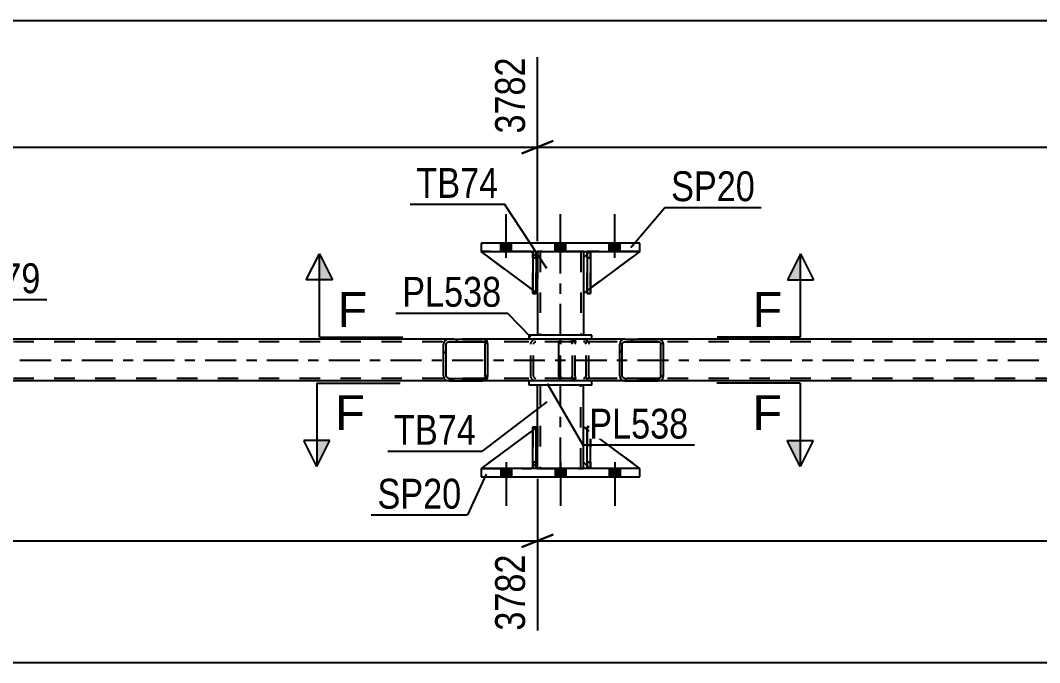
# Model space of a CAD drawing. Header units: millimetres. Extents: x 0 to 841, y 0 to 594.
# Drawn here: x 197.4 to 295.1, y 188.2 to 249.8 of the extents above; entities that cross this region are included whole.
import ezdxf

# ---------------------------------------------------------------- set-up
doc = ezdxf.new("R2010")
doc.units = ezdxf.units.MM
doc.linetypes.add('DXK_LINE_DOT2', pattern=[3.9198, 1.9599, -1.9599])
doc.linetypes.add('DXK_LINE_DOT3', pattern=[5.9187, 2.979, -0.9799, 0.9799, -0.9799])
doc.styles.add('Arial', font='ARIAL.TTF', dxfattribs={"height": 0.2})
doc.styles.add('Arial Narrow', font='ARIALN.TTF', dxfattribs={"height": 0.2})

# ---------------------------------------------------------------- blocks, each defined once
blk = doc.blocks.new('Part-103655034-5479 - 5425')
at = {"color": 2, "linetype": 'Continuous'}
for p, q in [((246.485, 210.481), (241.531, 206.811)), ((246.931, 210.811), (246.805, 210.718)), ((246.931, 207.411), (246.931, 210.811)), ((246.931, 207.411), (246.805, 207.285)), ((246.931, 207.411), (246.931, 207.411)), ((246.485, 206.965), (246.331, 206.811))]:
    blk.add_line(p, q, dxfattribs=at)
at = {"color": 7, "linetype": 'DXK_LINE_DOT2'}
for p, q in [((246.805, 210.718), (246.485, 210.481)), ((246.931, 207.411), (246.931, 210.811)), ((246.931, 207.411), (246.331, 206.811)), ((246.805, 207.285), (246.485, 206.965)), ((241.531, 206.811), (246.331, 206.811))]:
    blk.add_line(p, q, dxfattribs=at)
blk = doc.blocks.new('Part-103655034-5478 - 5425')
at = {"color": 7, "linetype": 'DXK_LINE_DOT2'}
for p, q in [((246.931, 210.811), (241.531, 206.811)), ((246.931, 207.411), (246.931, 210.811)), ((246.931, 210.811), (246.931, 207.411)), ((246.331, 206.811), (246.931, 207.411)), ((246.931, 207.411), (246.331, 206.811)), ((246.931, 207.411), (246.931, 207.411)), ((241.531, 206.811), (246.331, 206.811))]:
    blk.add_line(p, q, dxfattribs=at)
blk = doc.blocks.new('Part-103655034-5480 - 5425')
at = {"color": 7, "linetype": 'DXK_LINE_DOT2'}
for p, q in [((246.485, 227.011), (246.485, 227.611)), ((246.485, 227.611), (246.485, 227.611)), ((246.485, 227.611), (246.485, 223.611)), ((246.805, 227.611), (246.485, 227.611)), ((246.485, 223.611), (246.485, 227.011)), ((246.485, 227.011), (246.805, 227.011)), ((246.805, 227.011), (246.805, 227.611)), ((246.805, 223.611), (246.805, 227.611)), ((246.805, 227.011), (246.805, 223.611)), ((246.485, 223.611), (246.805, 223.611))]:
    blk.add_line(p, q, dxfattribs=at)
blk = doc.blocks.new('Part-103655034-5545 - 5425')
at = {"color": 2, "linetype": 'Continuous'}
for p, q in [((246.931, 227.611), (246.931, 227.011)), ((251.331, 227.611), (251.331, 227.011)), ((246.931, 223.611), (246.931, 219.611)), ((251.331, 223.611), (251.331, 219.611))]:
    blk.add_line(p, q, dxfattribs=at)
at = {"color": 7, "linetype": 'DXK_LINE_DOT2'}
for p, q in [((251.331, 227.611), (246.931, 227.611)), ((246.931, 227.011), (246.931, 223.611)), ((247.171, 227.611), (247.171, 219.611)), ((251.091, 227.611), (251.091, 219.611)), ((251.331, 227.011), (251.331, 223.611)), ((251.331, 219.611), (246.931, 219.611))]:
    blk.add_line(p, q, dxfattribs=at)
at = {"color": 7, "linetype": 'DXK_LINE_DOT3'}
blk.add_line((249.131, 219.611), (249.131, 227.611), dxfattribs=at)
blk = doc.blocks.new('Part-103655034-5481 - 5425')
at = {"color": 7, "linetype": 'DXK_LINE_DOT2'}
for p, q in [((251.331, 207.411), (251.331, 210.811)), ((251.331, 210.811), (256.731, 206.811)), ((251.931, 206.811), (251.331, 207.411)), ((256.731, 206.811), (251.931, 206.811))]:
    blk.add_line(p, q, dxfattribs=at)
blk = doc.blocks.new('Part-103655034-5482 - 5425')
at = {"color": 2, "linetype": 'Continuous'}
for p, q in [((251.331, 207.411), (251.331, 210.811)), ((251.685, 210.549), (251.331, 210.811)), ((256.731, 206.811), (252.005, 210.312)), ((251.685, 207.058), (251.331, 207.411))]:
    blk.add_line(p, q, dxfattribs=at)
at = {"color": 7, "linetype": 'DXK_LINE_DOT2'}
for p, q in [((252.005, 210.312), (251.685, 210.549)), ((251.931, 206.811), (251.685, 207.058)), ((256.731, 206.811), (251.931, 206.811)), ((256.731, 206.811), (256.731, 206.811)), ((256.731, 206.811), (256.731, 206.811))]:
    blk.add_line(p, q, dxfattribs=at)
blk = doc.blocks.new('Part-103655034-5493 - 5425')
at = {"color": 2, "linetype": 'Continuous'}
for p, q in [((251.685, 227.365), (251.331, 227.011)), ((251.331, 227.011), (251.331, 223.611)), ((256.731, 227.611), (252.005, 224.11)), ((251.685, 223.873), (251.331, 223.611))]:
    blk.add_line(p, q, dxfattribs=at)
at = {"color": 7, "linetype": 'DXK_LINE_DOT2'}
for p, q in [((251.931, 227.611), (251.685, 227.365)), ((256.731, 227.611), (251.931, 227.611)), ((252.005, 224.11), (251.685, 223.873))]:
    blk.add_line(p, q, dxfattribs=at)
blk = doc.blocks.new('Part-103655034-5494 - 5425')
at = {"color": 7, "linetype": 'DXK_LINE_DOT2'}
for p, q in [((251.931, 227.611), (251.331, 227.011)), ((251.331, 223.611), (256.731, 227.611)), ((251.331, 227.011), (251.331, 223.611)), ((256.731, 227.611), (251.931, 227.611))]:
    blk.add_line(p, q, dxfattribs=at)
blk = doc.blocks.new('Part-103655034-5495 - 5425')
at = {"color": 2, "linetype": 'Continuous'}
for p, q in [((246.485, 223.942), (241.531, 227.611)), ((246.485, 227.457), (246.331, 227.611)), ((246.931, 227.011), (246.805, 227.137)), ((246.931, 227.011), (246.931, 227.011)), ((246.931, 223.611), (246.931, 227.011)), ((246.805, 223.705), (246.931, 223.611)), ((246.931, 223.611), (246.931, 223.611))]:
    blk.add_line(p, q, dxfattribs=at)
at = {"color": 7, "linetype": 'DXK_LINE_DOT2'}
for p, q in [((246.331, 227.611), (241.531, 227.611)), ((246.331, 227.611), (246.931, 227.011)), ((246.805, 227.137), (246.485, 227.457)), ((246.931, 227.011), (246.931, 223.611)), ((246.805, 223.705), (246.485, 223.942))]:
    blk.add_line(p, q, dxfattribs=at)
blk = doc.blocks.new('Part-103655034-5496 - 5425')
at = {"color": 7, "linetype": 'DXK_LINE_DOT2'}
for p, q in [((246.931, 223.611), (241.531, 227.611)), ((241.531, 227.611), (246.331, 227.611)), ((246.331, 227.611), (246.931, 227.011)), ((246.931, 227.011), (246.331, 227.611)), ((246.931, 227.011), (246.931, 223.611)), ((246.931, 227.011), (246.931, 227.011)), ((246.931, 227.011), (246.931, 223.611))]:
    blk.add_line(p, q, dxfattribs=at)
blk = doc.blocks.new('Part-103655034-5497 - 5425')
at = {"color": 2, "linetype": 'Continuous'}
for p, q in [((252.005, 227.611), (251.685, 227.611)), ((251.685, 227.611), (251.685, 223.611)), ((252.005, 227.611), (252.005, 227.611)), ((252.005, 227.611), (252.005, 223.611)), ((252.005, 223.611), (251.685, 223.611))]:
    blk.add_line(p, q, dxfattribs=at)
at = {"color": 7, "linetype": 'DXK_LINE_DOT2'}
for p, q in [((251.685, 227.011), (251.685, 227.611)), ((252.005, 227.011), (251.685, 227.011)), ((251.685, 227.011), (251.685, 223.611)), ((252.005, 227.011), (252.005, 227.611)), ((252.005, 227.611), (252.005, 227.611)), ((252.005, 223.611), (252.005, 227.011))]:
    blk.add_line(p, q, dxfattribs=at)
blk = doc.blocks.new('Part-103655034-5567 - 5425')
at = {"color": 7, "linetype": 'DXK_LINE_DOT2'}
for p, q in [((252.005, 210.811), (251.685, 210.811)), ((251.685, 207.411), (251.685, 210.811)), ((251.685, 210.811), (251.685, 206.811)), ((252.005, 210.811), (252.005, 207.411)), ((252.005, 206.811), (252.005, 210.811)), ((252.005, 207.411), (251.685, 207.411)), ((251.685, 206.811), (251.685, 207.411)), ((252.005, 207.411), (252.005, 206.811)), ((252.005, 206.811), (251.685, 206.811)), ((252.005, 206.811), (252.005, 206.811))]:
    blk.add_line(p, q, dxfattribs=at)
blk = doc.blocks.new('Bolt-103655034-5653 - 5425')
at = {"linetype": 'Continuous'}
for points in [[(244.451, 206.811), (243.411, 206.811), (243.411, 206.011), (244.451, 206.011)], [(244.451, 206.811), (243.411, 206.811), (243.411, 206.011), (244.451, 206.011)], [(244.451, 206.811), (243.411, 206.811), (243.411, 206.011), (244.451, 206.011)], [(249.651, 206.811), (248.611, 206.811), (248.611, 206.011), (249.651, 206.011)], [(249.651, 206.811), (248.611, 206.811), (248.611, 206.011), (249.651, 206.011)], [(254.851, 206.811), (253.811, 206.811), (253.811, 206.011), (254.851, 206.011)], [(254.851, 206.811), (253.811, 206.811), (253.811, 206.011), (254.851, 206.011)], [(254.851, 206.811), (253.811, 206.811), (253.811, 206.011), (254.851, 206.011)]]:
    blk.add_hatch(color=1, dxfattribs=at).paths.add_polyline_path(points)
at = {"color": 1, "linetype": 'Continuous'}
for p, q in [((243.931, 207.411), (243.931, 203.211)), ((243.931, 207.411), (243.931, 203.211)), ((243.931, 207.411), (243.931, 203.211)), ((249.131, 207.411), (249.131, 203.211)), ((249.131, 207.411), (249.131, 203.211)), ((254.331, 207.411), (254.331, 203.211)), ((254.331, 207.411), (254.331, 203.211)), ((254.331, 207.411), (254.331, 203.211)), ((243.411, 206.811), (243.411, 206.011)), ((243.411, 206.811), (243.411, 206.011)), ((243.411, 206.811), (243.411, 206.011)), ((244.451, 206.811), (244.451, 206.011)), ((244.451, 206.811), (244.451, 206.011)), ((244.451, 206.811), (244.451, 206.011)), ((248.611, 206.811), (248.611, 206.011)), ((248.611, 206.811), (248.611, 206.011)), ((249.651, 206.811), (249.651, 206.011)), ((249.651, 206.811), (249.651, 206.011)), ((253.811, 206.811), (253.811, 206.011)), ((253.811, 206.811), (253.811, 206.011)), ((253.811, 206.811), (253.811, 206.011)), ((254.851, 206.811), (254.851, 206.011)), ((254.851, 206.811), (254.851, 206.011)), ((254.851, 206.811), (254.851, 206.011))]:
    blk.add_line(p, q, dxfattribs=at)
blk = doc.blocks.new('Part-103655034-5508 - 5425')
at = {"color": 2, "linetype": 'Continuous'}
for p, q in [((246.131, 214.811), (246.131, 215.211)), ((252.131, 214.811), (252.131, 215.211)), ((252.131, 214.811), (246.131, 214.811))]:
    blk.add_line(p, q, dxfattribs=at)
at = {"color": 7, "linetype": 'DXK_LINE_DOT2'}
blk.add_line((252.131, 215.211), (246.131, 215.211), dxfattribs=at)
blk = doc.blocks.new('Part-103655034-5510 - 5425')
at = {"color": 7, "linetype": 'DXK_LINE_DOT2'}
for p, q in [((246.485, 210.811), (246.805, 210.811)), ((246.485, 207.411), (246.485, 210.811)), ((246.485, 210.811), (246.485, 206.811)), ((246.805, 210.811), (246.805, 207.411)), ((246.805, 206.811), (246.805, 210.717)), ((246.805, 207.411), (246.485, 207.411)), ((246.485, 206.811), (246.485, 207.411)), ((246.805, 207.411), (246.805, 206.811)), ((246.805, 206.811), (246.485, 206.811)), ((246.805, 206.811), (246.805, 206.811))]:
    blk.add_line(p, q, dxfattribs=at)
blk = doc.blocks.new('Part-103655034-5512 - 5425')
at = {"color": 2, "linetype": 'Continuous'}
for p, q in [((246.485, 206.811), (246.485, 210.811)), ((246.485, 210.811), (246.805, 210.811)), ((246.805, 206.811), (246.805, 210.811)), ((246.485, 206.811), (246.485, 206.811)), ((246.805, 206.811), (246.485, 206.811))]:
    blk.add_line(p, q, dxfattribs=at)
at = {"color": 7, "linetype": 'DXK_LINE_DOT2'}
for p, q in [((246.485, 210.811), (246.485, 207.411)), ((246.805, 207.411), (246.805, 210.811)), ((246.485, 207.411), (246.485, 206.811)), ((246.485, 207.411), (246.805, 207.411)), ((246.805, 206.811), (246.805, 207.411)), ((246.805, 206.811), (246.805, 206.811))]:
    blk.add_line(p, q, dxfattribs=at)
blk = doc.blocks.new('Part-103655034-5515 - 5425')
at = {"color": 7, "linetype": 'DXK_LINE_DOT2'}
for p, q in [((251.685, 227.011), (251.685, 227.611)), ((251.685, 227.611), (251.685, 227.611)), ((251.685, 227.611), (251.685, 223.611)), ((252.005, 227.611), (251.685, 227.611)), ((251.685, 223.611), (251.685, 227.011)), ((251.685, 227.011), (252.005, 227.011)), ((252.005, 227.011), (252.005, 227.611)), ((252.005, 223.611), (252.005, 227.611)), ((252.005, 227.011), (252.005, 223.611)), ((251.685, 223.611), (252.005, 223.611))]:
    blk.add_line(p, q, dxfattribs=at)
blk = doc.blocks.new('Part-103655034-5521 - 5425')
at = {"color": 2, "linetype": 'Continuous'}
for p, q in [((241.531, 206.811), (241.531, 206.011)), ((256.731, 206.811), (241.531, 206.811)), ((256.731, 206.011), (256.731, 206.811)), ((241.531, 206.011), (256.731, 206.011))]:
    blk.add_line(p, q, dxfattribs=at)
blk = doc.blocks.new('Part-103655034-5526 - 5425')
at = {"color": 2, "linetype": 'Continuous'}
for p, q in [((256.731, 228.411), (241.531, 228.411)), ((241.531, 228.411), (241.531, 227.611)), ((256.731, 227.611), (256.731, 228.411)), ((241.531, 227.611), (256.731, 227.611))]:
    blk.add_line(p, q, dxfattribs=at)
blk = doc.blocks.new('Part-103655034-5531 - 5425')
at = {"color": 2, "linetype": 'Continuous'}
for p, q in [((246.931, 210.811), (246.931, 214.811)), ((251.331, 210.811), (251.331, 214.811)), ((246.931, 206.811), (246.931, 207.411)), ((251.331, 206.811), (251.331, 207.411))]:
    blk.add_line(p, q, dxfattribs=at)
at = {"color": 7, "linetype": 'DXK_LINE_DOT2'}
for p, q in [((251.331, 214.811), (246.931, 214.811)), ((247.171, 214.811), (247.171, 206.811)), ((251.091, 206.811), (251.091, 214.811)), ((246.931, 207.411), (246.931, 210.811)), ((251.331, 207.411), (251.331, 210.811)), ((246.931, 206.811), (251.331, 206.811))]:
    blk.add_line(p, q, dxfattribs=at)
at = {"color": 7, "linetype": 'DXK_LINE_DOT3'}
blk.add_line((249.131, 206.811), (249.131, 214.811), dxfattribs=at)
blk = doc.blocks.new('Part-103655034-5569 - 5425')
at = {"color": 2, "linetype": 'Continuous'}
for p, q in [((251.685, 206.811), (251.685, 210.811)), ((251.685, 210.811), (252.005, 210.811)), ((252.005, 206.811), (252.005, 210.811)), ((251.685, 206.811), (251.685, 206.811)), ((252.005, 206.811), (251.685, 206.811))]:
    blk.add_line(p, q, dxfattribs=at)
at = {"color": 7, "linetype": 'DXK_LINE_DOT2'}
for p, q in [((251.685, 210.811), (251.685, 207.411)), ((252.005, 207.411), (252.005, 210.811)), ((251.685, 207.411), (251.685, 206.811)), ((251.685, 207.411), (252.005, 207.411)), ((252.005, 206.811), (252.005, 207.411)), ((252.005, 206.811), (252.005, 206.811))]:
    blk.add_line(p, q, dxfattribs=at)
blk = doc.blocks.new('Part-103655034-5588 - 5425')
at = {"linetype": 'Continuous'}
h = blk.add_hatch(dxfattribs=at)
h.set_pattern_fill('', scale=0.7, style=0, pattern_type=0)
h.set_pattern_definition([(45, (258.9608, 218.9149), (-1.57154, 1.57154), [])])
h.paths.add_polyline_path([(258.999, 218.731), (258.961, 218.915), (258.852, 219.071), (258.689, 219.175), (258.496, 219.211), (255.312, 219.211), (255.12, 219.175), (254.957, 219.071), (254.848, 218.915), (254.809, 218.731), (254.809, 215.691), (254.848, 215.508), (254.957, 215.352), (255.12, 215.248), (255.312, 215.211), (258.496, 215.211), (258.689, 215.248), (258.852, 215.352), (258.961, 215.508), (258.999, 215.691)])
h.paths.add_polyline_path([(258.729, 215.599), (258.674, 215.521), (258.593, 215.469), (258.496, 215.451), (255.312, 215.451), (255.216, 215.469), (255.134, 215.521), (255.08, 215.599), (255.061, 215.691), (255.061, 218.731), (255.08, 218.823), (255.134, 218.901), (255.216, 218.953), (255.312, 218.971), (258.496, 218.971), (258.593, 218.953), (258.674, 218.901), (258.729, 218.823), (258.748, 218.731), (258.748, 215.691)])
at = {"color": 2, "linetype": 'Continuous'}
for p, q in [((248.984, 218.731), (249.005, 218.915)), ((249.005, 218.915), (249.063, 219.071)), ((249.063, 219.071), (249.151, 219.175)), ((249.151, 219.175), (249.255, 219.211)), ((255.312, 219.211), (249.255, 219.211)), ((254.848, 218.915), (254.809, 218.731)), ((255.08, 218.823), (255.134, 218.901)), ((255.312, 219.211), (255.12, 219.175)), ((255.134, 218.901), (255.216, 218.953)), ((255.216, 218.953), (255.312, 218.971)), ((255.312, 219.211), (258.496, 219.211)), ((255.312, 218.971), (258.496, 218.971)), ((258.689, 219.175), (258.496, 219.211)), ((258.496, 218.971), (258.593, 218.953)), ((258.593, 218.953), (258.674, 218.901)), ((258.674, 218.901), (258.729, 218.823)), ((258.999, 218.731), (258.961, 218.915)), ((248.984, 215.691), (248.984, 218.731)), ((254.809, 215.691), (254.809, 218.731)), ((255.061, 218.731), (255.08, 218.823)), ((255.061, 215.691), (255.061, 218.731)), ((258.729, 218.823), (258.748, 218.731)), ((258.748, 215.691), (258.748, 218.731)), ((258.999, 215.691), (258.999, 218.731)), ((249.005, 215.508), (248.984, 215.691)), ((249.063, 215.352), (249.005, 215.508)), ((249.151, 215.248), (249.063, 215.352)), ((249.255, 215.211), (249.151, 215.248)), ((255.312, 215.211), (249.255, 215.211)), ((254.809, 215.691), (254.848, 215.508)), ((255.08, 215.599), (255.061, 215.691)), ((255.134, 215.521), (255.08, 215.599)), ((255.12, 215.248), (255.312, 215.211)), ((255.216, 215.469), (255.134, 215.521)), ((255.312, 215.451), (255.216, 215.469)), ((255.312, 215.451), (258.496, 215.451)), ((255.312, 215.211), (258.496, 215.211)), ((258.593, 215.469), (258.496, 215.451)), ((258.496, 215.211), (258.689, 215.248)), ((258.674, 215.521), (258.593, 215.469)), ((258.729, 215.599), (258.674, 215.521)), ((258.748, 215.691), (258.729, 215.599)), ((258.961, 215.508), (258.999, 215.691))]:
    blk.add_line(p, q, dxfattribs=at)
at = {"color": 7, "linetype": 'DXK_LINE_DOT2'}
for p, q in [((249.159, 218.901), (249.13, 218.823)), ((249.203, 218.953), (249.159, 218.901)), ((249.255, 218.971), (249.203, 218.953)), ((258.496, 218.971), (249.255, 218.971)), ((250.531, 218.971), (250.531, 219.211)), ((251.346, 219.211), (251.539, 219.175)), ((251.442, 218.953), (251.346, 218.971)), ((251.524, 218.901), (251.442, 218.953)), ((251.578, 218.823), (251.524, 218.901)), ((251.811, 218.915), (251.849, 218.731)), ((258.496, 219.211), (255.312, 219.211)), ((249.13, 218.823), (249.119, 218.731)), ((249.119, 215.691), (249.119, 218.731)), ((251.597, 218.731), (251.578, 218.823)), ((251.597, 215.691), (251.597, 218.731)), ((251.849, 215.691), (251.849, 218.731)), ((249.119, 215.691), (249.13, 215.599)), ((249.13, 215.599), (249.159, 215.521)), ((249.159, 215.521), (249.203, 215.469)), ((249.203, 215.469), (249.255, 215.451)), ((258.496, 215.451), (249.255, 215.451)), ((250.531, 215.211), (250.531, 215.451)), ((251.346, 215.451), (251.442, 215.469)), ((251.539, 215.248), (251.346, 215.211)), ((251.442, 215.469), (251.524, 215.521)), ((251.524, 215.521), (251.578, 215.599)), ((251.578, 215.599), (251.597, 215.691)), ((251.849, 215.691), (251.811, 215.508)), ((258.496, 215.211), (255.312, 215.211))]:
    blk.add_line(p, q, dxfattribs=at)
for centre, start, end in [((251.361, 218.716), 23.84941, 68.8059), ((251.361, 215.706), 291.1941, 336.15059)]:
    blk.add_arc(centre, 0.492, start, end, dxfattribs=at)
at = {"color": 2, "linetype": 'Continuous'}
for centre, start, end in [((255.298, 218.716), 111.19409, 156.15059), ((258.511, 218.716), 23.84941, 68.8059), ((255.298, 215.706), 203.84941, 248.8059), ((258.511, 215.706), 291.19409, 336.15059)]:
    blk.add_arc(centre, 0.492, start, end, dxfattribs=at)
blk = doc.blocks.new('Part-103655034-5589 - 5425')
at = {"linetype": 'Continuous'}
h = blk.add_hatch(dxfattribs=at)
h.set_pattern_fill('', scale=0.7, style=0, pattern_type=0)
h.set_pattern_definition([(45, (242.1428, 218.9149), (-1.57154, 1.57154), [])])
h.paths.add_polyline_path([(242.182, 218.731), (242.143, 218.915), (242.032, 219.071), (241.866, 219.175), (241.671, 219.211), (238.436, 219.211), (238.24, 219.175), (238.075, 219.071), (237.964, 218.915), (237.925, 218.731), (237.925, 215.691), (237.964, 215.508), (238.075, 215.352), (238.24, 215.248), (238.436, 215.211), (241.671, 215.211), (241.866, 215.248), (242.032, 215.352), (242.143, 215.508), (242.182, 215.691)])
h.paths.add_polyline_path([(241.907, 215.599), (241.851, 215.521), (241.769, 215.469), (241.671, 215.451), (238.436, 215.451), (238.338, 215.469), (238.255, 215.521), (238.2, 215.599), (238.18, 215.691), (238.18, 218.731), (238.2, 218.823), (238.255, 218.901), (238.338, 218.953), (238.436, 218.971), (241.671, 218.971), (241.769, 218.953), (241.851, 218.901), (241.907, 218.823), (241.926, 218.731), (241.926, 215.691)])
at = {"color": 2, "linetype": 'Continuous'}
for p, q in [((237.964, 218.915), (237.925, 218.731)), ((238.2, 218.823), (238.255, 218.901)), ((238.436, 219.211), (238.24, 219.175)), ((238.255, 218.901), (238.338, 218.953)), ((238.338, 218.953), (238.436, 218.971)), ((238.436, 219.211), (241.671, 219.211)), ((238.436, 218.971), (241.671, 218.971)), ((249.255, 219.211), (241.671, 219.211)), ((241.866, 219.175), (241.671, 219.211)), ((241.671, 218.971), (241.769, 218.953)), ((241.769, 218.953), (241.851, 218.901)), ((241.851, 218.901), (241.907, 218.823)), ((242.182, 218.731), (242.143, 218.915)), ((237.925, 215.691), (237.925, 218.731)), ((238.18, 218.731), (238.2, 218.823)), ((238.18, 215.691), (238.18, 218.731)), ((241.907, 218.823), (241.926, 218.731)), ((241.926, 215.691), (241.926, 218.731)), ((242.182, 215.691), (242.182, 218.731)), ((237.925, 215.691), (237.964, 215.508)), ((238.2, 215.599), (238.18, 215.691)), ((238.255, 215.521), (238.2, 215.599)), ((238.24, 215.248), (238.436, 215.211)), ((238.338, 215.469), (238.255, 215.521)), ((238.436, 215.451), (238.338, 215.469)), ((238.436, 215.451), (241.671, 215.451)), ((238.436, 215.211), (241.671, 215.211)), ((241.769, 215.469), (241.671, 215.451)), ((241.671, 215.211), (241.866, 215.248)), ((249.255, 215.211), (241.671, 215.211)), ((241.851, 215.521), (241.769, 215.469)), ((241.907, 215.599), (241.851, 215.521)), ((241.926, 215.691), (241.907, 215.599)), ((242.143, 215.508), (242.182, 215.691))]:
    blk.add_line(p, q, dxfattribs=at)
at = {"color": 7, "linetype": 'DXK_LINE_DOT2'}
for p, q in [((241.671, 219.211), (238.436, 219.211)), ((250.02, 218.971), (238.436, 218.971)), ((246.274, 218.731), (246.313, 218.915)), ((246.604, 218.901), (246.549, 218.823)), ((246.59, 219.175), (246.785, 219.211)), ((246.604, 218.901), (246.627, 218.915)), ((246.627, 218.915), (246.687, 218.953)), ((246.687, 218.953), (246.785, 218.971)), ((250.02, 219.211), (249.255, 219.211)), ((250.02, 219.211), (250.216, 219.175)), ((250.118, 218.953), (250.02, 218.971)), ((250.201, 218.901), (250.118, 218.953)), ((250.256, 218.823), (250.201, 218.901)), ((250.492, 218.915), (250.531, 218.731)), ((246.274, 215.691), (246.274, 218.731)), ((246.549, 218.823), (246.53, 218.731)), ((246.53, 215.691), (246.53, 218.731)), ((250.276, 218.731), (250.256, 218.823)), ((250.276, 215.691), (250.276, 218.731)), ((250.531, 215.691), (250.531, 218.731)), ((250.02, 215.451), (238.436, 215.451)), ((241.671, 215.211), (238.436, 215.211)), ((246.313, 215.508), (246.274, 215.691)), ((246.53, 215.691), (246.549, 215.599)), ((246.549, 215.599), (246.604, 215.521)), ((246.785, 215.211), (246.59, 215.248)), ((246.604, 215.521), (246.627, 215.508)), ((246.627, 215.508), (246.687, 215.469)), ((246.687, 215.469), (246.785, 215.451)), ((250.02, 215.211), (249.255, 215.211)), ((250.02, 215.451), (250.118, 215.469)), ((250.216, 215.248), (250.02, 215.211)), ((250.118, 215.469), (250.201, 215.521)), ((250.201, 215.521), (250.256, 215.599)), ((250.256, 215.599), (250.276, 215.691)), ((250.531, 215.691), (250.492, 215.508))]:
    blk.add_line(p, q, dxfattribs=at)
at = {"color": 2, "linetype": 'Continuous'}
for centre, start, end in [((238.416, 218.71), 110.75832, 155.68004), ((241.69, 218.71), 24.31995, 69.24168), ((238.416, 215.712), 204.31995, 249.24168), ((241.69, 215.712), 290.75832, 335.68004)]:
    blk.add_arc(centre, 0.496, start, end, dxfattribs=at)
at = {"color": 7, "linetype": 'DXK_LINE_DOT2'}
for centre, start, end in [((246.766, 218.71), 110.75832, 155.68004), ((250.04, 218.71), 24.31996, 69.24168), ((246.766, 215.712), 204.31996, 249.24168), ((250.04, 215.712), 290.75832, 335.68004)]:
    blk.add_arc(centre, 0.496, start, end, dxfattribs=at)
blk = doc.blocks.new('Part-103655034-5595 - 5425')
at = {"color": 7, "linetype": 'DXK_LINE_DOT2'}
for p, q in [((770.936, 218.971), (108.536, 218.971)), ((258.496, 219.211), (238.436, 219.211)), ((770.936, 215.451), (108.536, 215.451)), ((258.496, 215.211), (238.436, 215.211))]:
    blk.add_line(p, q, dxfattribs=at)
at = {"color": 2, "linetype": 'Continuous'}
for p, q in [((238.436, 219.211), (173.362, 219.211)), ((323.57, 219.211), (258.496, 219.211)), ((238.436, 215.211), (173.362, 215.211)), ((323.57, 215.211), (258.496, 215.211))]:
    blk.add_line(p, q, dxfattribs=at)
at = {"color": 7, "linetype": 'DXK_LINE_DOT3'}
blk.add_line((108.536, 217.211), (770.936, 217.211), dxfattribs=at)
blk = doc.blocks.new('Bolt-103655034-5654 - 5425')
at = {"linetype": 'Continuous'}
for points in [[(243.411, 227.611), (244.451, 227.611), (244.451, 228.411), (243.411, 228.411)], [(243.411, 227.611), (244.451, 227.611), (244.451, 228.411), (243.411, 228.411)], [(243.411, 227.611), (244.451, 227.611), (244.451, 228.411), (243.411, 228.411)], [(248.611, 227.611), (249.651, 227.611), (249.651, 228.411), (248.611, 228.411)], [(248.611, 227.611), (249.651, 227.611), (249.651, 228.411), (248.611, 228.411)], [(253.811, 227.611), (254.851, 227.611), (254.851, 228.411), (253.811, 228.411)], [(253.811, 227.611), (254.851, 227.611), (254.851, 228.411), (253.811, 228.411)], [(253.811, 227.611), (254.851, 227.611), (254.851, 228.411), (253.811, 228.411)]]:
    blk.add_hatch(color=1, dxfattribs=at).paths.add_polyline_path(points)
at = {"color": 1, "linetype": 'Continuous'}
for p, q in [((243.931, 227.011), (243.931, 231.211)), ((243.931, 227.011), (243.931, 231.211)), ((243.931, 227.011), (243.931, 231.211)), ((249.131, 227.011), (249.131, 231.211)), ((249.131, 227.011), (249.131, 231.211)), ((254.331, 227.011), (254.331, 231.211)), ((254.331, 227.011), (254.331, 231.211)), ((254.331, 227.011), (254.331, 231.211)), ((243.411, 227.611), (243.411, 228.411)), ((243.411, 227.611), (243.411, 228.411)), ((243.411, 227.611), (243.411, 228.411)), ((244.451, 227.611), (244.451, 228.411)), ((244.451, 227.611), (244.451, 228.411)), ((244.451, 227.611), (244.451, 228.411)), ((248.611, 227.611), (248.611, 228.411)), ((248.611, 227.611), (248.611, 228.411)), ((249.651, 227.611), (249.651, 228.411)), ((249.651, 227.611), (249.651, 228.411)), ((253.811, 227.611), (253.811, 228.411)), ((253.811, 227.611), (253.811, 228.411)), ((253.811, 227.611), (253.811, 228.411)), ((254.851, 227.611), (254.851, 228.411)), ((254.851, 227.611), (254.851, 228.411)), ((254.851, 227.611), (254.851, 228.411))]:
    blk.add_line(p, q, dxfattribs=at)
blk = doc.blocks.new('Part-103655034-5663 - 5425')
at = {"color": 2, "linetype": 'Continuous'}
for p, q in [((252.131, 219.611), (246.131, 219.611)), ((246.131, 219.211), (246.131, 219.611)), ((252.131, 219.211), (252.131, 219.611))]:
    blk.add_line(p, q, dxfattribs=at)
at = {"color": 7, "linetype": 'DXK_LINE_DOT2'}
blk.add_line((252.131, 219.211), (246.131, 219.211), dxfattribs=at)
blk = doc.blocks.new('Part-103655034-5670 - 5425')
at = {"color": 2, "linetype": 'Continuous'}
for p, q in [((246.805, 227.611), (246.485, 227.611)), ((246.485, 227.611), (246.485, 223.611)), ((246.805, 227.611), (246.805, 227.611)), ((246.805, 227.611), (246.805, 223.611)), ((246.805, 223.611), (246.485, 223.611))]:
    blk.add_line(p, q, dxfattribs=at)
at = {"color": 7, "linetype": 'DXK_LINE_DOT2'}
for p, q in [((246.485, 227.011), (246.485, 227.611)), ((246.805, 227.011), (246.485, 227.011)), ((246.485, 227.011), (246.485, 223.611)), ((246.805, 227.011), (246.805, 227.611)), ((246.805, 227.611), (246.805, 227.611)), ((246.805, 223.611), (246.805, 227.011))]:
    blk.add_line(p, q, dxfattribs=at)
blk = doc.blocks.new('StraightDimension-103655034-5874 - 5425')
at = {"color": 7, "linetype": 'Continuous'}
for p, q in [((246.931, 205.811), (246.931, 191.248)), ((248.431, 200.461), (245.431, 199.261)), ((246.931, 199.861), (502.334, 199.861))]:
    blk.add_line(p, q, dxfattribs=at)
blk = doc.blocks.new('StraightDimension-103655034-11129 - 5425')
at = {"color": 7, "linetype": 'Continuous'}
blk.add_line((97.676, 188.178), (781.796, 188.178), dxfattribs=at)
blk = doc.blocks.new('StraightDimension-103655034-5729 - 5425')
at = {"color": 7, "linetype": 'Continuous'}
blk.add_line((98.316, 249.804), (781.156, 249.804), dxfattribs=at)
blk = doc.blocks.new('StraightDimension-103655034-5770 - 5425')
at = {"color": 7, "linetype": 'Continuous'}
for p, q in [((246.931, 228.611), (246.931, 246.257)), ((248.431, 238.245), (245.431, 237.045)), ((246.931, 237.645), (502.334, 237.645))]:
    blk.add_line(p, q, dxfattribs=at)
blk = doc.blocks.new('StraightDimension-103655034-5775 - 5425')
at = {"color": 7, "linetype": 'Continuous'}
for p, q in [((246.931, 228.611), (246.931, 246.257)), ((98.316, 237.645), (246.931, 237.645)), ((245.431, 237.045), (248.431, 238.245))]:
    blk.add_line(p, q, dxfattribs=at)
at = {"color": 0, "linetype": 'Continuous'}
blk.add_wipeout([(246.331, 246.857), (242.131, 246.857), (242.131, 238.345), (246.331, 238.345)], dxfattribs=at)
at = {"color": 3, "linetype": 'Continuous', "style": 'Arial Narrow'}
blk.add_text('3782', height=2.8633, rotation=90.00021, dxfattribs=at).set_placement((245.731, 238.945))
blk = doc.blocks.new('StraightDimension-103655034-5869 - 5425')
at = {"color": 7, "linetype": 'Continuous'}
for p, q in [((246.931, 205.811), (246.931, 191.248)), ((245.431, 199.261), (248.431, 200.461)), ((98.316, 199.861), (246.931, 199.861))]:
    blk.add_line(p, q, dxfattribs=at)
at = {"color": 0, "linetype": 'Continuous'}
blk.add_wipeout([(246.331, 199.161), (242.131, 199.161), (242.131, 190.648), (246.331, 190.648)], dxfattribs=at)
at = {"color": 3, "linetype": 'Continuous', "style": 'Arial Narrow'}
blk.add_text('3782', height=2.8633, rotation=90.00021, dxfattribs=at).set_placement((245.731, 191.248))
blk = doc.blocks.new('Mark-103655034-5504 - 5425')
at = {"color": 30, "linetype": 'Continuous'}
for p, q in [((247.864, 214.965), (251.29, 209.077)), ((251.29, 209.077), (261.994, 209.077))]:
    blk.add_line(p, q, dxfattribs=at)
at = {"color": 0}
blk.add_wipeout([(261.394, 209.677), (261.394, 212.677), (251.89, 212.677), (251.89, 209.677)], dxfattribs=at)
blk.add_wipeout([(261.394, 209.677), (261.394, 212.677), (251.89, 212.677), (251.89, 209.677)], dxfattribs=at)
at = {"color": 3, "style": 'Arial Narrow'}
blk.add_text('PL538', height=2.8633, dxfattribs=at).set_placement((251.89, 209.677))
blk = doc.blocks.new('Mark-103655034-5517 - 5425')
at = {"color": 30, "linetype": 'Continuous'}
for p in [(241.993, 206.259), (230.991, 202.355)]:
    blk.add_line(p, (240.23, 202.355), dxfattribs=at)
at = {"color": 0}
blk.add_wipeout([(239.63, 202.955), (239.63, 205.955), (231.591, 205.955), (231.591, 202.955)], dxfattribs=at)
blk.add_wipeout([(239.63, 202.955), (239.63, 205.955), (231.591, 205.955), (231.591, 202.955)], dxfattribs=at)
at = {"color": 3, "style": 'Arial Narrow'}
blk.add_text('SP20', height=2.8633, dxfattribs=at).set_placement((231.591, 202.955))
blk = doc.blocks.new('Mark-103655034-5522 - 5425')
at = {"color": 30, "linetype": 'Continuous'}
for p, q in [((255.873, 228.011), (259.137, 231.857)), ((259.137, 231.857), (268.376, 231.857))]:
    blk.add_line(p, q, dxfattribs=at)
at = {"color": 0}
blk.add_wipeout([(267.776, 232.457), (267.776, 235.457), (259.737, 235.457), (259.737, 232.457)], dxfattribs=at)
blk.add_wipeout([(267.776, 232.457), (267.776, 235.457), (259.737, 235.457), (259.737, 232.457)], dxfattribs=at)
at = {"color": 3, "style": 'Arial Narrow'}
blk.add_text('SP20', height=2.8633, dxfattribs=at).set_placement((259.737, 232.457))
blk = doc.blocks.new('Mark-103655034-5527 - 5425')
at = {"color": 30, "linetype": 'Continuous'}
for p in [(247.823, 213.199), (232.578, 208.482)]:
    blk.add_line(p, (241.632, 208.482), dxfattribs=at)
at = {"color": 0}
blk.add_wipeout([(241.032, 209.082), (241.032, 212.082), (233.178, 212.082), (233.178, 209.082)], dxfattribs=at)
blk.add_wipeout([(241.032, 209.082), (241.032, 212.082), (233.178, 212.082), (233.178, 209.082)], dxfattribs=at)
at = {"color": 3, "style": 'Arial Narrow'}
blk.add_text('TB74', height=2.8633, dxfattribs=at).set_placement((233.178, 209.082))
blk = doc.blocks.new('Mark-103655034-5541 - 5425')
at = {"color": 30, "linetype": 'Continuous'}
for p in [(234.717, 232.173), (247.823, 226)]:
    blk.add_line(p, (243.771, 232.173), dxfattribs=at)
at = {"color": 0}
blk.add_wipeout([(243.171, 232.773), (243.171, 235.773), (235.317, 235.773), (235.317, 232.773)], dxfattribs=at)
blk.add_wipeout([(243.171, 232.773), (243.171, 235.773), (235.317, 235.773), (235.317, 232.773)], dxfattribs=at)
at = {"color": 3, "style": 'Arial Narrow'}
blk.add_text('TB74', height=2.8633, dxfattribs=at).set_placement((235.317, 232.773))
blk = doc.blocks.new('Mark-103655034-5591 - 5425')
at = {"color": 30, "linetype": 'Continuous'}
for p, q in [((184.505, 218.399), (188.645, 223.03)), ((188.645, 223.03), (199.894, 223.03))]:
    blk.add_line(p, q, dxfattribs=at)
at = {"color": 0}
blk.add_wipeout([(199.294, 223.63), (199.294, 226.63), (189.245, 226.63), (189.245, 223.63)], dxfattribs=at)
blk.add_wipeout([(199.294, 223.63), (199.294, 226.63), (189.245, 226.63), (189.245, 223.63)], dxfattribs=at)
at = {"color": 3, "style": 'Arial Narrow'}
blk.add_text('BC179', height=2.8633, dxfattribs=at).set_placement((189.245, 223.63))
blk = doc.blocks.new('Mark-103655034-5659 - 5425')
at = {"color": 30, "linetype": 'Continuous'}
for p in [(233.359, 221.725), (246.299, 219.418)]:
    blk.add_line(p, (244.063, 221.725), dxfattribs=at)
at = {"color": 0}
blk.add_wipeout([(243.463, 222.325), (243.463, 225.325), (233.959, 225.325), (233.959, 222.325)], dxfattribs=at)
blk.add_wipeout([(243.463, 222.325), (243.463, 225.325), (233.959, 225.325), (233.959, 222.325)], dxfattribs=at)
at = {"color": 3, "style": 'Arial Narrow'}
blk.add_text('PL538', height=2.8633, dxfattribs=at).set_placement((233.959, 222.325))
blk = doc.blocks.new('SectionMark-103655034-5895 - 5425')
at = {"linetype": 'Continuous'}
for points in [[(227.265, 224.892), (226.015, 224.892), (226.015, 227.392)], [(272.146, 224.892), (270.896, 224.892), (272.146, 227.392)]]:
    blk.add_hatch(color=6, dxfattribs=at).paths.add_polyline_path(points)
at = {"color": 6, "linetype": 'Continuous'}
for p, q in [((224.765, 224.892), (226.015, 227.392)), ((226.015, 219.392), (226.015, 227.392)), ((226.015, 227.392), (227.265, 224.892)), ((272.146, 227.392), (270.896, 224.892)), ((272.146, 219.392), (272.146, 227.392)), ((272.146, 227.392), (273.396, 224.892)), ((227.265, 224.892), (224.765, 224.892)), ((270.896, 224.892), (273.396, 224.892)), ((226.015, 219.392), (234.015, 219.392)), ((272.146, 219.392), (264.146, 219.392))]:
    blk.add_line(p, q, dxfattribs=at)
at = {"color": 0, "linetype": 'Continuous'}
for points in [[(230.615, 220.392), (230.615, 223.892), (227.765, 223.892), (227.765, 220.392)], [(270.396, 220.392), (270.396, 223.892), (267.545, 223.892), (267.545, 220.392)]]:
    blk.add_wipeout(points, dxfattribs=at)
at = {"color": 3, "linetype": 'Continuous', "style": 'Arial'}
for p in [(227.765, 220.392), (267.545, 220.392)]:
    blk.add_text('F', height=3.343, dxfattribs=at).set_placement(p)
blk = doc.blocks.new('SectionMark-103655034-5899 - 5425')
at = {"linetype": 'Continuous'}
for points in [[(225.776, 209.49), (227.026, 209.49), (225.776, 206.99)], [(270.871, 209.49), (272.121, 209.49), (272.121, 206.99)]]:
    blk.add_hatch(color=6, dxfattribs=at).paths.add_polyline_path(points)
at = {"color": 6, "linetype": 'Continuous'}
for p, q in [((225.776, 214.99), (233.776, 214.99)), ((225.776, 214.99), (225.776, 206.99)), ((272.121, 214.99), (264.121, 214.99)), ((272.121, 214.99), (272.121, 206.99)), ((225.776, 206.99), (224.526, 209.49)), ((227.026, 209.49), (224.526, 209.49)), ((225.776, 206.99), (227.026, 209.49)), ((270.871, 209.49), (273.371, 209.49)), ((272.121, 206.99), (270.871, 209.49)), ((273.371, 209.49), (272.121, 206.99))]:
    blk.add_line(p, q, dxfattribs=at)
at = {"color": 0, "linetype": 'Continuous'}
for points in [[(230.377, 210.49), (230.377, 213.99), (227.526, 213.99), (227.526, 210.49)], [(270.371, 210.49), (270.371, 213.99), (267.521, 213.99), (267.521, 210.49)]]:
    blk.add_wipeout(points, dxfattribs=at)
at = {"color": 3, "linetype": 'Continuous', "style": 'Arial'}
for p in [(227.526, 210.49), (267.521, 210.49)]:
    blk.add_text('F', height=3.343, dxfattribs=at).set_placement(p)

msp = doc.modelspace()

# ---------------------------------------------------------------- block references
for name in ['Bolt-103655034-5654 - 5425', 'Part-103655034-5526 - 5425', 'Part-103655034-5495 - 5425', 'Part-103655034-5496 - 5425', 'Part-103655034-5480 - 5425', 'Part-103655034-5670 - 5425', 'Part-103655034-5545 - 5425', 'Part-103655034-5493 - 5425', 'Part-103655034-5494 - 5425', 'Part-103655034-5497 - 5425', 'Part-103655034-5515 - 5425', 'Part-103655034-5595 - 5425', 'Part-103655034-5589 - 5425', 'Part-103655034-5663 - 5425', 'Part-103655034-5588 - 5425', 'Part-103655034-5508 - 5425', 'Part-103655034-5531 - 5425', 'Part-103655034-5479 - 5425', 'Part-103655034-5478 - 5425', 'Part-103655034-5510 - 5425', 'Part-103655034-5512 - 5425', 'Part-103655034-5481 - 5425', 'Part-103655034-5482 - 5425', 'Part-103655034-5567 - 5425', 'Part-103655034-5569 - 5425', 'Bolt-103655034-5653 - 5425', 'Part-103655034-5521 - 5425']:
    msp.add_blockref(name, (0, 0))

# ---------------------------------------------------------------- next in the draw order: block references
for name in ['StraightDimension-103655034-5729 - 5425', 'StraightDimension-103655034-5874 - 5425']:
    msp.add_blockref(name, (0, 0))

# ---------------------------------------------------------------- next in the draw order: block references
for name in ['StraightDimension-103655034-5770 - 5425', 'StraightDimension-103655034-11129 - 5425']:
    msp.add_blockref(name, (0, 0))

# ---------------------------------------------------------------- next in the draw order: block references
for name in ['StraightDimension-103655034-5775 - 5425', 'Mark-103655034-5522 - 5425', 'StraightDimension-103655034-5869 - 5425']:
    msp.add_blockref(name, (0, 0))

# ---------------------------------------------------------------- next in the draw order: block references
for name in ['Mark-103655034-5541 - 5425', 'Mark-103655034-5591 - 5425', 'Mark-103655034-5659 - 5425', 'Mark-103655034-5504 - 5425', 'Mark-103655034-5517 - 5425']:
    msp.add_blockref(name, (0, 0))

# ---------------------------------------------------------------- next in the draw order: block references
for name in ['SectionMark-103655034-5895 - 5425', 'Mark-103655034-5527 - 5425']:
    msp.add_blockref(name, (0, 0))

# ---------------------------------------------------------------- next in the draw order: block references
msp.add_blockref('SectionMark-103655034-5899 - 5425', (0, 0))

doc.saveas('drawing.dxf')
